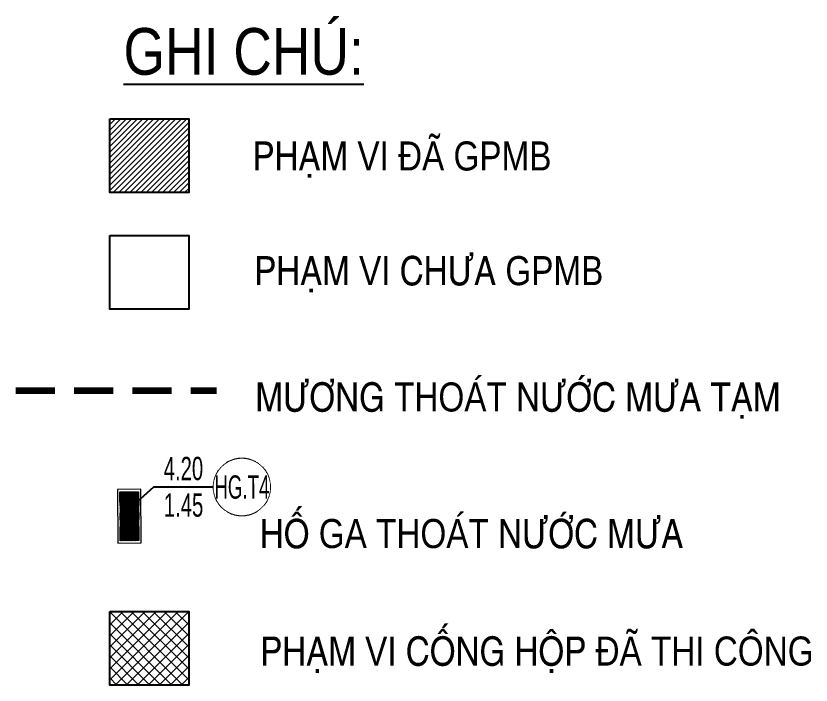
# Model space of a CAD drawing. Extents: x -2063571 to 559285, y 565862 to 1758715.
# Drawn here: x 557579.8 to 557835.5, y 1757427 to 1757642.2 of the extents above; entities that cross this region are included whole.
import ezdxf
from ezdxf.enums import TextEntityAlignment as Align

# ---------------------------------------------------------------- set-up
doc = ezdxf.new("R2010")
doc.units = 0
doc.header["$MEASUREMENT"] = 0
doc.set_wipeout_variables(frame=1)
doc.linetypes.add('CENTER2', pattern=[1.125, 0.75, -0.125, 0.125, -0.125])
doc.linetypes.add('HIDDEN', pattern=[0.375, 0.25, -0.125])
for name, color, linetype, lineweight in [('10', 7, 'CONTINUOUS', 25), ('1Duy CDDC', 4, 'CONTINUOUS', 5), ('1Duy CDMG', 3, 'CONTINUOUS', 5), ('1Duy TenGa', 6, 'CONTINUOUS', 5), ('d1200', 4, 'CENTER2', 200), ('HACTH CHUA QD', 2, 'CONTINUOUS', 25), ('k-chu thich', 1, 'CONTINUOUS', 9), ('leduong', 3, 'CONTINUOUS', 20)]:
    doc.layers.add(name, color=color, linetype=linetype, lineweight=lineweight)
for name, color, linetype in [('1Duy NetDong', 1, 'CONTINUOUS'), ('B-3000', 5, 'CONTINUOUS'), ('Loại đất', 7, 'CONTINUOUS'), ('ĐÃ NHẬN TIỀN', 7, 'CONTINUOUS')]:
    doc.layers.add(name, color=color, linetype=linetype)
doc.styles.add('GT_Text_Duan1', font='VHAVAN_1.TTF', dxfattribs={"width": 1.1, "height": 25})
doc.styles.add('txt', font='VHARIALN_1.TTF', dxfattribs={"height": 0.2})
pattern_1 = [(77.9174575567, (-1221347.13234, 1270587.79449), (-0.0931399325066, 0.019937790065), []), (77.9174575567, (-1221347.09464, 1270587.81889), (-0.0931399325066, 0.019937790065), [])]
pattern_2 = [(347.9174575567, (-1221347.13234, 1270587.79449), (0.019937790065, 0.0931399325066), []), (347.9174575567, (-1221347.10794, 1270587.7568), (0.019937790065, 0.0931399325066), [])]
pattern_3 = [(77.9174575567, (-1221347.887845, 1270587.3054), (-0.0931399325066, 0.019937790065), []), (77.9174575567, (-1221347.85015, 1270587.3298), (-0.0931399325066, 0.019937790065), [])]
pattern_4 = [(77.9174575567, (-1221348.2656, 1270587.06086), (-0.0931399325066, 0.019937790065), []), (77.9174575567, (-1221348.22791, 1270587.08526), (-0.0931399325066, 0.019937790065), [])]

# ---------------------------------------------------------------- blocks, each defined once
blk = doc.blocks.new('*U194')
at = {"layer": '1Duy NetDong', "ltscale": 0.2}
blk.add_lwpolyline([(5.967, -0.395), (6.062, -0.391), (6.157, -0.382), (6.251, -0.367), (6.343, -0.346), (6.435, -0.319), (6.524, -0.286), (6.612, -0.248), (6.696, -0.205), (6.778, -0.156), (6.857, -0.102), (6.932, -0.044), (7.003, 0.019), (7.07, 0.087), (7.133, 0.159), (7.191, 0.234), (7.244, 0.313), (7.293, 0.395), (7.335, 0.48), (7.373, 0.568), (7.405, 0.657), (7.431, 0.749), (7.452, 0.842), (7.466, 0.936), (7.475, 1.031), (7.478, 1.126), (7.474, 1.221), (7.465, 1.316), (7.45, 1.41), (7.429, 1.503), (7.402, 1.594), (7.37, 1.684), (7.331, 1.771), (7.288, 1.856), (7.239, 1.937), (7.185, 2.016), (7.127, 2.091), (7.064, 2.162), (6.996, 2.229), (6.925, 2.292), (6.849, 2.35), (6.77, 2.404), (6.688, 2.452), (6.603, 2.495), (6.516, 2.532), (6.426, 2.564), (6.334, 2.591), (6.241, 2.611), (6.147, 2.626), (6.052, 2.634), (5.957, 2.637), (5.862, 2.634), (5.767, 2.624), (5.673, 2.609), (5.58, 2.588), (5.489, 2.561), (5.4, 2.529), (5.312, 2.491), (5.228, 2.447), (5.146, 2.399), (5.067, 2.345), (4.992, 2.286), (4.921, 2.223), (4.854, 2.155), (4.791, 2.084), (4.733, 2.008), (4.68, 1.929), (4.631, 1.847), (4.588, 1.762), (4.551, 1.675), (4.519, 1.585), (4.493, 1.494), (4.472, 1.401), (4.457, 1.307), (4.449, 1.212), (4.446, 1.117), (4.449, 1.021), (4.459, 0.927), (4.474, 0.833), (4.495, 0.74), (4.522, 0.648), (4.554, 0.559), (4.592, 0.472), (4.636, 0.387), (4.685, 0.305), (4.738, 0.226), (4.797, 0.151), (4.86, 0.08), (4.928, 0.013), (4.999, -0.05), (5.075, -0.108), (5.154, -0.161), (5.236, -0.209), (5.321, -0.252), (5.408, -0.29), (5.498, -0.322), (5.589, -0.348), (5.682, -0.369), (5.777, -0.383), (5.871, -0.392)], close=True, dxfattribs=at)
at = {"layer": '1Duy NetDong', "ltscale": 3}
blk.add_lwpolyline([(4.446, 1.117), (1.218, 1.107), (1.218, 1.107), (0, 0)], dxfattribs=at)
at = {"layer": '1Duy CDDC', "ltscale": 3, "style": 'GT_Text_Duan1', "width": 0.65}
blk.add_attdef('DG', text='', height=1.25, rotation=0.1774, dxfattribs=at).set_placement((2.833, 0.778), align=Align.TOP_CENTER)
at = {"layer": '1Duy CDMG', "ltscale": 0.2, "style": 'GT_Text_Duan1', "width": 0.65}
blk.add_attdef('MG', text='', height=1.25, rotation=0.1774, dxfattribs=at).set_placement((2.832, 1.112), align=Align.BOTTOM_CENTER)
at = {"ltscale": 0.2}
blk.add_wipeout([(5.967, -0.395), (6.062, -0.391), (6.157, -0.382), (6.251, -0.367), (6.343, -0.346), (6.435, -0.319), (6.524, -0.286), (6.612, -0.248), (6.696, -0.205), (6.778, -0.156), (6.857, -0.102), (6.932, -0.044), (7.003, 0.019), (7.07, 0.087), (7.133, 0.159), (7.191, 0.234), (7.244, 0.313), (7.293, 0.395), (7.335, 0.48), (7.373, 0.568), (7.405, 0.657), (7.431, 0.749), (7.452, 0.842), (7.466, 0.936), (7.475, 1.031), (7.478, 1.126), (7.474, 1.221), (7.465, 1.316), (7.45, 1.41), (7.429, 1.503), (7.402, 1.594), (7.37, 1.684), (7.331, 1.771), (7.288, 1.856), (7.239, 1.937), (7.185, 2.016), (7.127, 2.091), (7.064, 2.162), (6.996, 2.229), (6.925, 2.292), (6.849, 2.35), (6.77, 2.404), (6.688, 2.452), (6.603, 2.495), (6.516, 2.532), (6.426, 2.564), (6.334, 2.591), (6.241, 2.611), (6.147, 2.626), (6.052, 2.634), (5.957, 2.637), (5.862, 2.634), (5.767, 2.624), (5.673, 2.609), (5.58, 2.588), (5.489, 2.561), (5.4, 2.529), (5.312, 2.491), (5.228, 2.447), (5.146, 2.399), (5.067, 2.345), (4.992, 2.286), (4.921, 2.223), (4.854, 2.155), (4.791, 2.084), (4.733, 2.008), (4.68, 1.929), (4.631, 1.847), (4.588, 1.762), (4.551, 1.675), (4.519, 1.585), (4.493, 1.494), (4.472, 1.401), (4.457, 1.307), (4.449, 1.212), (4.446, 1.117), (4.449, 1.021), (4.459, 0.927), (4.474, 0.833), (4.495, 0.74), (4.522, 0.648), (4.554, 0.559), (4.592, 0.472), (4.636, 0.387), (4.685, 0.305), (4.738, 0.226), (4.797, 0.151), (4.86, 0.08), (4.928, 0.013), (4.999, -0.05), (5.075, -0.108), (5.154, -0.161), (5.236, -0.209), (5.321, -0.252), (5.408, -0.29), (5.498, -0.322), (5.589, -0.348), (5.682, -0.369), (5.777, -0.383), (5.871, -0.392)], dxfattribs=at).dxf.layer = '1Duy NetDong'
at = {"layer": '1Duy TenGa', "ltscale": 3, "style": 'GT_Text_Duan1', "width": 0.6}
blk.add_attdef('TEN', text='', height=1.25, rotation=0.1774, dxfattribs=at).set_placement((5.962, 1.121), align=Align.MIDDLE_CENTER)
blk = doc.blocks.new('7')
at = {"layer": 'HACTH CHUA QD', "linetype": 'CENTER2'}
h = blk.add_hatch(dxfattribs=at)
h.set_pattern_fill('ANSI32', color=5, scale=0.01, angle=32.9175)
h.set_pattern_definition(pattern_1)
h.paths.add_polyline_path([(557408.249, 1757972.342), (557408.902, 1757971.334), (557409.279, 1757971.579), (557408.627, 1757972.586)])
at = {"layer": 'leduong', "linetype": 'CENTER2'}
h = blk.add_hatch(dxfattribs=at)
h.set_pattern_fill('ANSI32', color=5, scale=0.01, angle=-57.0825)
h.set_pattern_definition(pattern_2)
h.paths.add_polyline_path([(557408.249, 1757972.342), (557408.902, 1757971.334), (557408.524, 1757971.09), (557407.872, 1757972.097)])
h = blk.add_hatch(dxfattribs=at)
h.set_pattern_fill('ANSI32', color=5, scale=0.01, angle=-57.0825)
h.set_pattern_definition(pattern_2)
h.paths.add_polyline_path([(557408.249, 1757972.342), (557408.902, 1757971.334), (557408.524, 1757971.09), (557407.872, 1757972.097)])
h = blk.add_hatch(dxfattribs=at)
h.set_pattern_fill('ANSI32', color=5, scale=0.01, angle=-57.0825)
h.set_pattern_definition([(347.9174575567, (-1221347.887845, 1270587.3054), (0.019937790065, 0.0931399325066), []), (347.9174575567, (-1221347.86344, 1270587.26771), (0.019937790065, 0.0931399325066), [])])
h.paths.add_polyline_path([(557406.738, 1757971.363), (557407.391, 1757970.356), (557407.768, 1757970.601), (557407.116, 1757971.608)])
h = blk.add_hatch(dxfattribs=at)
h.set_pattern_fill('ANSI32', color=5, scale=0.01, angle=32.9175)
h.set_pattern_definition(pattern_1)
h.paths.add_polyline_path([(557407.494, 1757971.853), (557408.146, 1757970.845), (557407.768, 1757970.601), (557407.116, 1757971.608)])
h = blk.add_hatch(dxfattribs=at)
h.set_pattern_fill('ANSI32', color=5, scale=0.01, angle=32.9175)
h.set_pattern_definition(pattern_1)
h.paths.add_polyline_path([(557407.494, 1757971.853), (557408.146, 1757970.845), (557407.768, 1757970.601), (557407.116, 1757971.608)])
h = blk.add_hatch(dxfattribs=at)
h.set_pattern_fill('ANSI32', color=5, scale=0.01, angle=-57.0825)
h.set_pattern_definition(pattern_2)
h.paths.add_polyline_path([(557407.494, 1757971.853), (557408.146, 1757970.845), (557408.524, 1757971.09), (557407.872, 1757972.097)])
h = blk.add_hatch(dxfattribs=at)
h.set_pattern_fill('ANSI32', color=5, scale=0.01, angle=-57.0825)
h.set_pattern_definition(pattern_2)
h.paths.add_polyline_path([(557407.494, 1757971.853), (557408.146, 1757970.845), (557408.524, 1757971.09), (557407.872, 1757972.097)])
h = blk.add_hatch(dxfattribs=at)
h.set_pattern_fill('ANSI32', color=5, scale=0.01, angle=32.9175)
h.set_pattern_definition(pattern_4)
h.paths.add_polyline_path([(557406.361, 1757971.119), (557407.013, 1757970.112), (557406.635, 1757969.867), (557405.983, 1757970.874)])
h = blk.add_hatch(dxfattribs=at)
h.set_pattern_fill('ANSI32', color=5, scale=0.01, angle=32.9175)
h.set_pattern_definition(pattern_4)
h.paths.add_polyline_path([(557406.361, 1757971.119), (557407.013, 1757970.112), (557406.635, 1757969.867), (557405.983, 1757970.874)])
h = blk.add_hatch(dxfattribs=at)
h.set_pattern_fill('ANSI32', color=5, scale=0.01, angle=32.9175)
h.set_pattern_definition(pattern_3)
h.paths.add_polyline_path([(557406.738, 1757971.363), (557407.391, 1757970.356), (557407.013, 1757970.112), (557406.361, 1757971.119)])
h = blk.add_hatch(dxfattribs=at)
h.set_pattern_fill('ANSI32', color=5, scale=0.01, angle=32.9175)
h.set_pattern_definition(pattern_3)
h.paths.add_polyline_path([(557406.738, 1757971.363), (557407.391, 1757970.356), (557407.013, 1757970.112), (557406.361, 1757971.119)])
at = {"layer": 'k-chu thich', "color": 5, "linetype": 'Continuous', "lineweight": 13}
for points in [[(557406.591, 1757969.66), (557409.487, 1757971.534), (557408.672, 1757972.794), (557405.775, 1757970.919)], [(557406.591, 1757969.66), (557409.487, 1757971.534), (557408.672, 1757972.794), (557405.775, 1757970.919)], [(557406.665, 1757970.005), (557409.141, 1757971.608), (557408.598, 1757972.448), (557406.121, 1757970.845)]]:
    blk.add_lwpolyline(points, close=True, dxfattribs=at)
at = {"layer": 'k-chu thich', "color": 5, "linetype": 'Continuous'}
blk.add_lwpolyline([(557408.627, 1757972.586), (557409.279, 1757971.579), (557408.524, 1757971.09), (557407.872, 1757972.097)], close=True, dxfattribs=at)
at = {"layer": 'leduong', "color": 5, "linetype": 'Continuous'}
for points in [[(557408.627, 1757972.586), (557409.279, 1757971.579), (557408.524, 1757971.09), (557407.872, 1757972.097)], [(557408.249, 1757972.342), (557408.902, 1757971.334), (557408.524, 1757971.09), (557407.872, 1757972.097)], [(557408.249, 1757972.342), (557408.902, 1757971.334), (557408.524, 1757971.09), (557407.872, 1757972.097)], [(557406.738, 1757971.363), (557407.391, 1757970.356), (557407.768, 1757970.601), (557407.116, 1757971.608)], [(557407.116, 1757971.608), (557407.768, 1757970.601), (557408.524, 1757971.09), (557407.872, 1757972.097)], [(557407.116, 1757971.608), (557407.768, 1757970.601), (557408.524, 1757971.09), (557407.872, 1757972.097)], [(557407.494, 1757971.853), (557408.146, 1757970.845), (557407.768, 1757970.601), (557407.116, 1757971.608)], [(557407.494, 1757971.853), (557408.146, 1757970.845), (557407.768, 1757970.601), (557407.116, 1757971.608)], [(557407.494, 1757971.853), (557408.146, 1757970.845), (557408.524, 1757971.09), (557407.872, 1757972.097)], [(557407.494, 1757971.853), (557408.146, 1757970.845), (557408.524, 1757971.09), (557407.872, 1757972.097)], [(557406.361, 1757971.119), (557407.013, 1757970.112), (557406.635, 1757969.867), (557405.983, 1757970.874)], [(557406.361, 1757971.119), (557407.013, 1757970.112), (557406.635, 1757969.867), (557405.983, 1757970.874)], [(557406.738, 1757971.363), (557407.391, 1757970.356), (557407.013, 1757970.112), (557406.361, 1757971.119)], [(557406.738, 1757971.363), (557407.391, 1757970.356), (557407.013, 1757970.112), (557406.361, 1757971.119)]]:
    blk.add_lwpolyline(points, close=True, dxfattribs=at)

msp = doc.modelspace()

# ---------------------------------------------------------------- hatches: boundary and pattern name
at = {"layer": 'B-3000', "linetype": 'Continuous', "lineweight": 13}
h = msp.add_hatch(dxfattribs=at)
h.set_pattern_fill('ANSI37', color=11, scale=20)
h.paths.add_polyline_path([(557609.967, 1757450.731), (557609.967, 1757427.022), (557635.401, 1757427.022), (557635.401, 1757450.731)])
at = {"layer": 'ĐÃ NHẬN TIỀN', "linetype": 'Continuous', "lineweight": 13, "ltscale": 0.01, "transparency": 33554674}
h = msp.add_hatch(dxfattribs=at)
h.set_pattern_fill('ANSI31', color=3, scale=10, style=0)
h.set_pattern_definition([(45, (-19.1945, -540.7366), (-0.8838834765, 0.8838834765), [])])
h.paths.add_polyline_path([(557609.967, 1757609.093), (557609.967, 1757585.384), (557635.401, 1757585.384), (557635.401, 1757609.093)])

# ---------------------------------------------------------------- linework, layer by layer
at = {"layer": 'd1200', "color": 5, "linetype": 'HIDDEN', "ltscale": 50}
msp.add_line((557579.797, 1757521.694), (557644.297, 1757521.694), dxfattribs=at)
at = {"layer": 'ĐÃ NHẬN TIỀN', "linetype": 'Continuous', "lineweight": 25}
for points in [[(557609.967, 1757609.093), (557635.401, 1757609.093), (557635.401, 1757585.384), (557609.967, 1757585.384)], [(557609.967, 1757571.566), (557635.401, 1757571.566), (557635.401, 1757547.857), (557609.967, 1757547.857)]]:
    msp.add_lwpolyline(points, close=True, dxfattribs=at)
at = {"layer": 'ĐÃ NHẬN TIỀN', "color": 11, "linetype": 'Continuous', "lineweight": 25}
msp.add_lwpolyline([(557609.967, 1757450.731), (557635.401, 1757450.731), (557635.401, 1757427.022), (557609.967, 1757427.022)], close=True, dxfattribs=at)

# ---------------------------------------------------------------- block references
at = {"layer": '10', "color": 1, "linetype": 'Continuous', "lineweight": 20, "xscale": 6.000024000095999, "yscale": 6.000024000095999, "zscale": 6.000024000095999}
msp.add_blockref('*U194', (557616.704, 1757483.972), dxfattribs=at).add_auto_attribs({'TEN': 'HG.T4', 'DG': '1.45', 'MG': '4.20'})

# ---------------------------------------------------------------- texts
at = {"layer": 'B-3000', "color": 11, "linetype": 'Continuous', "lineweight": 13, "style": 'txt'}
msp.add_text('ph¹m vi CèNG HéP ®· THI C¤NG', height=9.3386, dxfattribs=at).set_placement((557747.347, 1757438.894), align=Align.MIDDLE)
at = {"layer": 'd1200', "color": 5, "linetype": 'HIDDEN', "ltscale": 5, "style": 'txt'}
msp.add_text('m\xad¬ng tho¸t n\xadíc m\xada t¹m', height=9.3386, dxfattribs=at).set_placement((557741.271, 1757519.701), align=Align.MIDDLE)
at = {"layer": 'Loại đất', "color": 1, "linetype": 'Continuous', "style": 'txt'}
msp.add_text('%%Ughi chó:', height=15, dxfattribs=at).set_placement((557653.042, 1757632.606), align=Align.MIDDLE)
at = {"layer": 'ĐÃ NHẬN TIỀN', "color": 3, "linetype": 'Continuous', "lineweight": 13, "ltscale": 0.01, "transparency": 33554674, "style": 'txt'}
msp.add_text('ph¹m vi ®· GPMB', height=9.3386, dxfattribs=at).set_placement((557703.95, 1757597.256), align=Align.MIDDLE)
at = {"layer": 'ĐÃ NHẬN TIỀN', "linetype": 'Continuous', "style": 'txt'}
msp.add_text('ph¹m vi ch\xada GPMB', height=9.3386, dxfattribs=at).set_placement((557712.562, 1757559.729), align=Align.MIDDLE)

# ---------------------------------------------------------------- next in the draw order: block references
at = {"layer": 'B-3000', "color": 5, "linetype": 'Continuous', "lineweight": 13, "xscale": 5, "yscale": 5, "zscale": 5, "rotation": 57.39819876663321}
msp.add_blockref('7', (6460854.241, -5326368.934), dxfattribs=at)

# ---------------------------------------------------------------- next in the draw order: texts
at = {"layer": 'd1200', "color": 2, "linetype": 'HIDDEN', "ltscale": 5, "style": 'txt'}
msp.add_text('hè ga tho¸t n\xadíc m\xada', height=9.3386, dxfattribs=at).set_placement((557726.348, 1757477.724), align=Align.MIDDLE)

doc.saveas('drawing.dxf')
